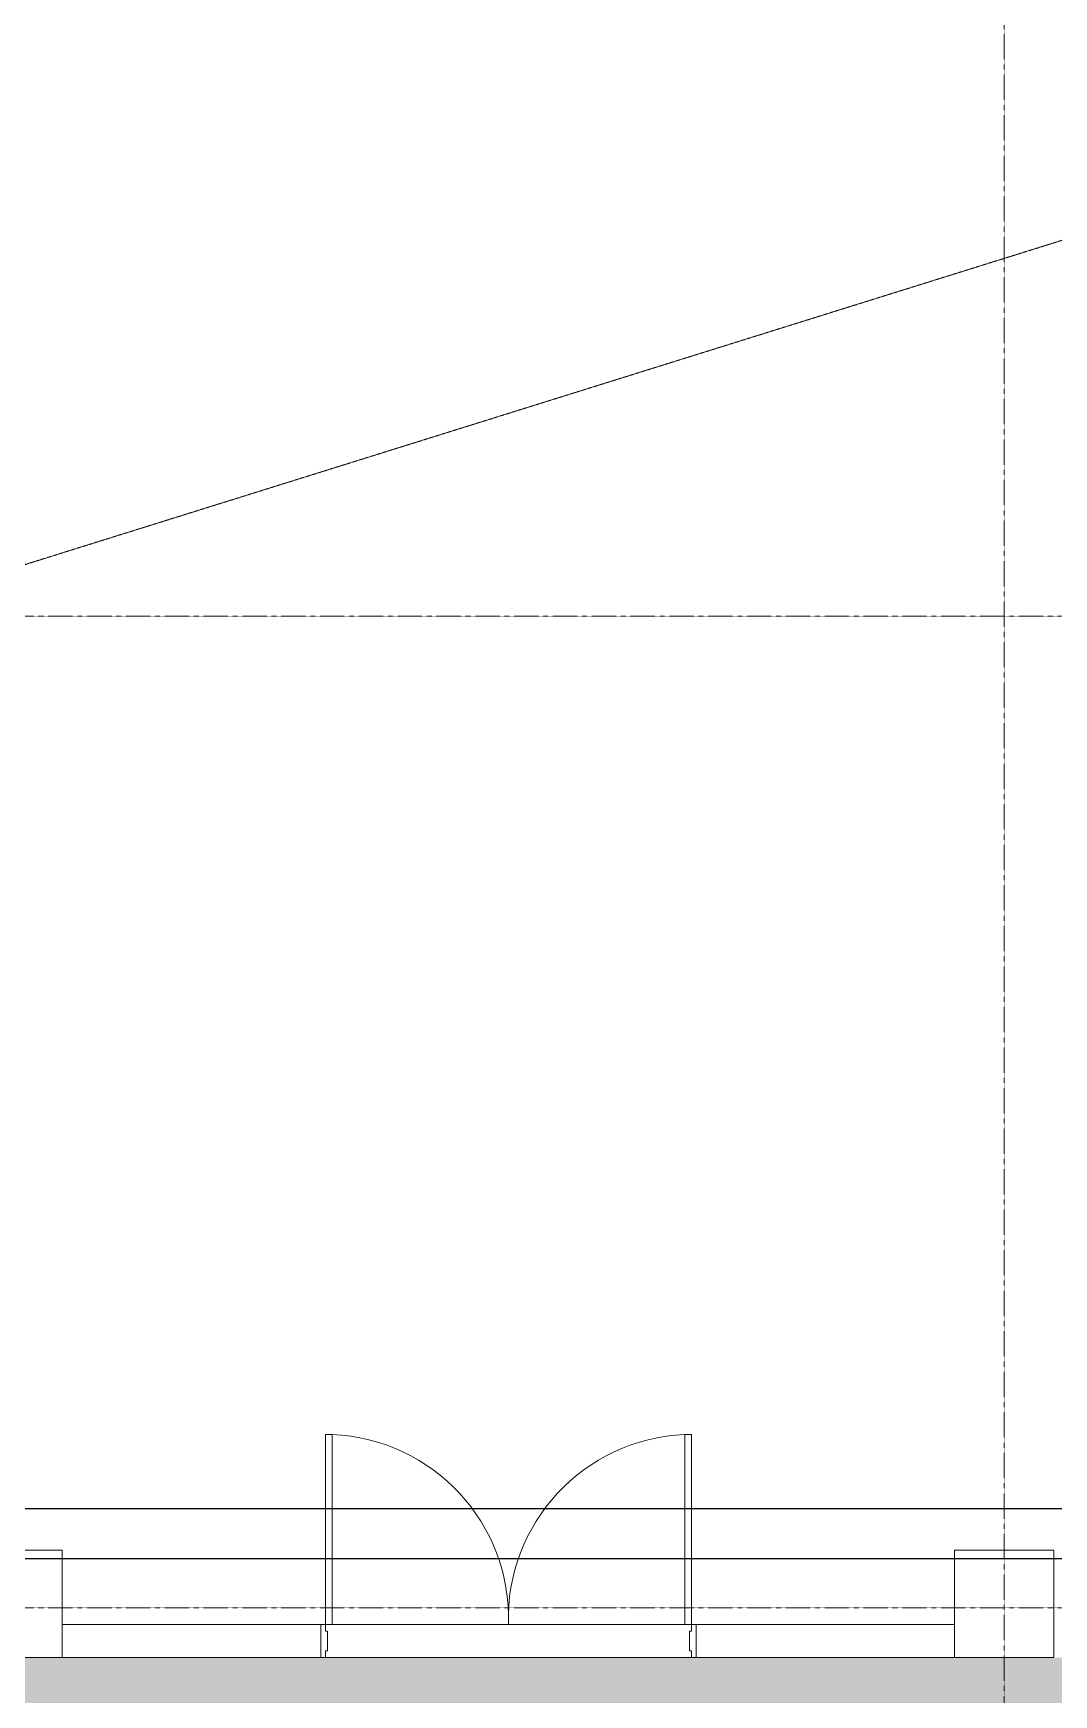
# Model space of a CAD drawing. Extents: x -59767 to 1106559, y -1290 to 1129522.
# Drawn here: x 74332 to 80508, y 247920 to 257971 of the extents above; entities that cross this region are included whole.
import ezdxf

# ---------------------------------------------------------------- set-up
doc = ezdxf.new("R2010")
doc.units = 0
doc.linetypes.add('CENTER', pattern=[2, 1.25, -0.25, 0.25, -0.25])
for name, color, linetype, lineweight in [('CENTER', 1, 'CENTER', 9), ('COLUMN', 2, 'CONTINUOUS', 9), ('WALL', 7, 'CONTINUOUS', 9), ('WALL_200', 3, 'CONTINUOUS', 9), ('중간선', 5, 'CONTINUOUS', 9), ('중심선', 1, 'CENTER', 9)]:
    doc.layers.add(name, color=color, linetype=linetype, lineweight=lineweight)
doc.layers.add('CY', color=4, linetype='CONTINUOUS')

# ---------------------------------------------------------------- blocks, each defined once
blk = doc.blocks.new('CRANE')
at = {"layer": 'CENTER', "linetype": 'CENTER'}
blk.add_line((56008, 563629), (109758, 580429, -3), dxfattribs=at)
at = {"layer": 'CY'}
blk.add_lwpolyline([(56008, 563329), (109758, 563329), (109758, 563629), (56008, 563629)], dxfattribs=at)

msp = doc.modelspace()

# ---------------------------------------------------------------- hatches: boundary and pattern name
at = {"layer": '중간선', "transparency": 33554585}
h = msp.add_hatch(dxfattribs=at)
h.set_pattern_fill('DOTS', color=6, scale=100)
h.set_pattern_definition([(0, (138763.79, 0), (79.375, 158.75), [0, -158.75])])
h.paths.add_polyline_path([(92308.2, 248144.6), (92308.2, 246544.6), (47958.2, 246544.6), (47958.2, 248144.9)])

# ---------------------------------------------------------------- linework, layer by layer
at = {"layer": 'COLUMN', "linetype": 'Continuous'}
for points in [[(73908.2, 248144.6), (74508.2, 248144.6), (74508.2, 248794.9), (73908.2, 248794.9)], [(79908.3, 248144.6), (80508.3, 248144.6), (80508.3, 248794.9), (79908.3, 248794.9)]]:
    msp.add_lwpolyline(points, close=True, dxfattribs=at)
at = {"layer": 'WALL', "color": 0}
for p, q in [((76101.3, 249494.6), (76141.3, 249494.6)), ((76101.3, 248344.6), (76101.3, 249494.6)), ((76141.3, 248344.6), (76141.3, 249494.6)), ((78315.3, 249494.6), (78275.3, 249494.6)), ((78275.3, 248344.6), (78275.3, 249494.6)), ((78315.3, 248344.6), (78315.3, 249494.6)), ((76073.3, 248324.6), (76073.3, 248164.6)), ((76101.3, 248344.6), (76141.3, 248344.6)), ((78315.3, 248344.6), (78275.3, 248344.6)), ((78343.3, 248324.6), (78343.3, 248164.6))]:
    msp.add_line(p, q, dxfattribs=at)
for points in [[(76073.3, 248344.6), (76073.3, 248144.6), (76101.3, 248144.6), (76101.3, 248184.6), (76113.3, 248184.6), (76113.3, 248304.6), (76101.3, 248304.6), (76101.3, 248344.6)], [(78343.3, 248344.6), (78343.3, 248144.6), (78315.3, 248144.6), (78315.3, 248184.6), (78303.3, 248184.6), (78303.3, 248304.6), (78315.3, 248304.6), (78315.3, 248344.6)]]:
    msp.add_lwpolyline(points, close=True, dxfattribs=at)
for centre, start, end in [((76095, 248381.1), 358.12704, 87.62106), ((78321.5, 248381.1), 92.37894, 181.87296)]:
    msp.add_arc(centre, 1113.8, start, end, dxfattribs=at)
at = {"layer": 'WALL_200', "ltscale": 0.5}
for p, q in [((74508.2, 248344.6), (79908.3, 248344.6)), ((76073.3, 248144.6, -1), (76073.3, 248344.6, -1)), ((76073.3, 248144.6), (76073.3, 248344.6)), ((78343.3, 248144.6), (78343.3, 248344.6)), ((74508.2, 248144.6), (79908.3, 248144.6))]:
    msp.add_line(p, q, dxfattribs=at)
at = {"layer": '중심선'}
for p, q in [((80208.2, 303942.2), (80208.2, 240444.9)), ((28557.7, 254444.9), (154858.2, 254444.9)), ((28557.7, 248444.9), (154858.2, 248444.9))]:
    msp.add_line(p, q, dxfattribs=at)

# ---------------------------------------------------------------- block references
at = {"layer": '중간선', "color": 2}
msp.add_blockref('CRANE', (0, -314584.2), dxfattribs=at)

doc.saveas('drawing.dxf')
